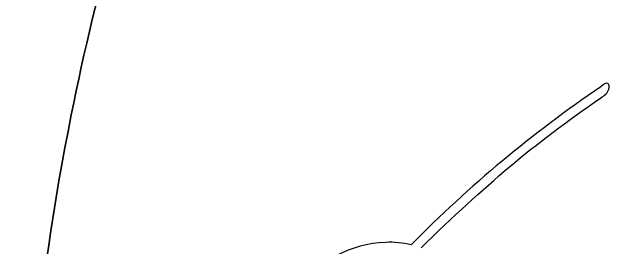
# Model space of a CAD drawing. Header units: millimetres. Extents: x -150 to 150, y -150 to 150.
# Drawn here: x 31.2 to 105.3, y 45.4 to 74 of the extents above; entities that cross this region are included whole.
import ezdxf

# ---------------------------------------------------------------- set-up
doc = ezdxf.new("R2010")
doc.units = ezdxf.units.MM

msp = doc.modelspace()

# ---------------------------------------------------------------- linework, layer by layer
at = {"color": 7, "linetype": 'Continuous', "lineweight": 25}
for points, knots in [([(114.183, -113.137), (113.466, -116.425), (103.099, -120.709), (86.924, -122.223), (68.457, -123.393), (54.153, -122.536), (44.318, -115.103), (42.877, -100.163), (37.105, -82.232), (32.216, -48.659), (30.336, -0.644), (35.58, 56.233), (45.92, 92.79), (52.134, 109.475), (54.513, 110.958), (60.136, 112.847), (69.311, 111.663), (81.079, 113.313), (91.875, 113.368), (98.75, 113.364), (101.52, 113.191)], [0, 0, 0, 0, 0.0255132, 0.0835222, 0.1372692, 0.1780131, 0.1977337, 0.2328309, 0.2935122, 0.3556925, 0.5098939, 0.6897156, 0.8206987, 0.8259927, 0.8328826, 0.8426155, 0.8747815, 0.9065581, 0.9405607, 0.9633463, 0.9633463, 0.9633463, 0.9633463]), ([(101.52, 113.191), (98.75, 113.364), (91.875, 113.368), (81.079, 113.313), (69.311, 111.663), (60.136, 112.847), (54.513, 110.958), (52.134, 109.475), (45.92, 92.79), (35.58, 56.233), (30.336, -0.644), (32.216, -48.659), (37.105, -82.232), (42.877, -100.163), (44.318, -115.103), (54.153, -122.536), (68.457, -123.393), (86.924, -122.223), (103.099, -120.709), (113.466, -116.425), (114.183, -113.137)], [0, 0, 0, 0, 0.0227856, 0.0567881, 0.0885648, 0.1207307, 0.1304637, 0.1373536, 0.1426476, 0.2736307, 0.4534524, 0.6076537, 0.6698341, 0.7305154, 0.7656126, 0.7853332, 0.8260771, 0.8798241, 0.937833, 0.9633463, 0.9633463, 0.9633463, 0.9633463]), ([(80.839, 45.373), (88.664, 53.025), (94.621, 58.113), (103.926, 64.461), (103.529, 65.837), (102.652, 64.925)], [0, 0, 0, 0, 0.907318, 0.952257, 1, 1, 1, 1]), ([(79.624, 45.752), (78.619, 45.988), (77.549, 46.068), (76.524, 46.033), (72.199, 45.887), (65.283, 41.596), (57.411, 32.778), (60.611, 26.37), (62.297, 25.238), (62.551, 25.096)], [0.9585458, 0.9585458, 0.9585458, 0.9585458, 1, 1, 1, 1.1749054, 1.3428367, 1.4194382, 1.4323743, 1.4323743, 1.4323743, 1.4323743])]:
    msp.add_open_spline(points, degree=3, knots=knots, dxfattribs=at)
msp.add_open_spline([(102.652, 64.925), (94.339, 59.296), (86.663, 52.905), (79.624, 45.752)], degree=3, dxfattribs=at)

doc.saveas('drawing.dxf')
